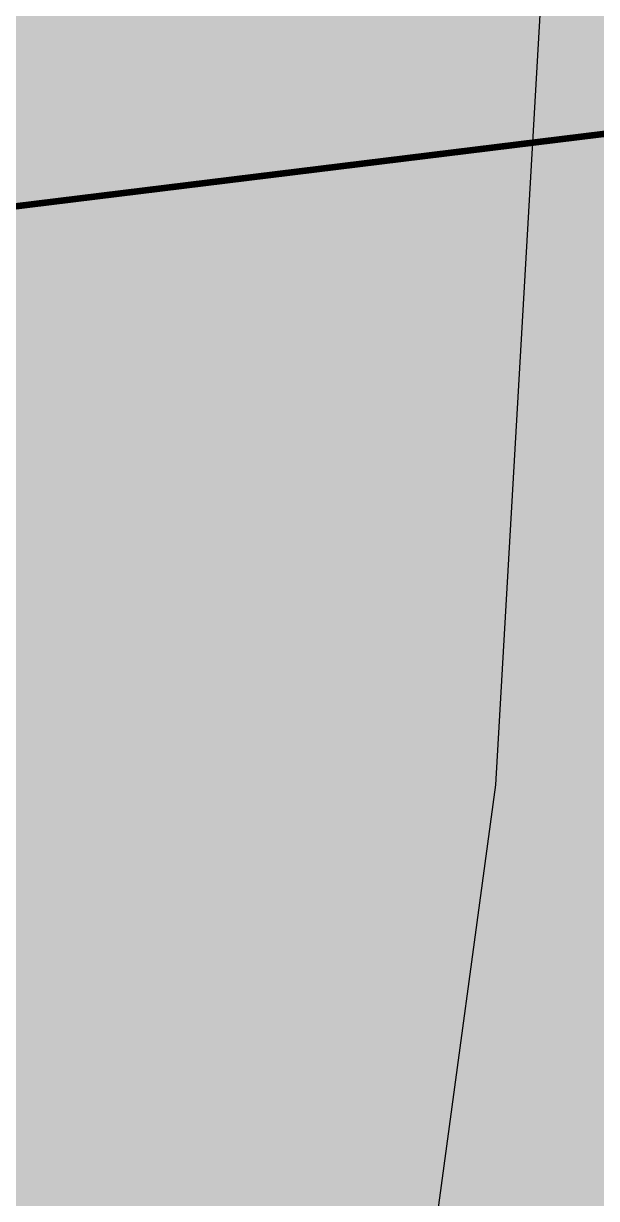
# Model space of a CAD drawing. Header units: metres. Extents: x 5050628 to 5051714, y 2427166 to 2427740.
# Drawn here: x 5051274.925 to 5051276.248, y 2427370.418 to 2427373.129 of the extents above; entities that cross this region are included whole.
import ezdxf

# ---------------------------------------------------------------- set-up
doc = ezdxf.new("R2010")
doc.units = ezdxf.units.M
for name, color, linetype, true_color in [('LEVANTAMIENTO', 253, 'Continuous', 0xbebebe), ('PAV_RIGIDO_JUNTAS', 250, 'Continuous', 0x3c3a37), ('PAV_RIGIDO_LOSAS', 9, 'Continuous', 0xc3c0b9), ('PAV_RIGIDO_MALLA', 12, 'Continuous', 0xbe786e)]:
    doc.layers.add(name, color=color, linetype=linetype, true_color=true_color)
doc.layers.add('ORTOFOTO', color=7, linetype='Continuous')
picture_1 = doc.add_image_def('image1.jpg', size_in_pixel=(6889, 5778))

msp = doc.modelspace()

# ---------------------------------------------------------------- hatches: boundary and pattern name
at = {"layer": 'PAV_RIGIDO_LOSAS', "true_color": 0xc4c1ba}
msp.add_hatch(color=256, dxfattribs=at).paths.add_polyline_path([(5051274.0864, 2427372.6061), (5051274.055, 2427372.8541), (5051274.0236, 2427373.1021), (5051273.9892, 2427373.3497), (5051273.95, 2427373.5966), (5051273.9109, 2427373.8435), (5051273.8717, 2427374.0905), (5051273.8248, 2427374.336), (5051273.7779, 2427374.5816), (5051273.731, 2427374.8271), (5051273.6794, 2427375.0717), (5051273.6248, 2427375.3157), (5051273.5702, 2427375.5597), (5051273.514, 2427375.8032), (5051273.4517, 2427376.0454), (5051273.3894, 2427376.2875), (5051276.7787, 2427377.1594), (5051276.841, 2427376.9173), (5051276.9142, 2427376.6327), (5051276.9829, 2427376.3352), (5051277.0399, 2427376.0801), (5051277.0992, 2427375.8152), (5051277.1622, 2427375.5166), (5051277.2155, 2427375.2379), (5051277.2623, 2427374.9923), (5051277.3195, 2427374.6932), (5051277.3673, 2427374.3919), (5051277.4065, 2427374.1444), (5051277.4508, 2427373.865), (5051277.4929, 2427373.563), (5051277.527, 2427373.2931), (5051277.5598, 2427373.0334)])
at = {"layer": 'PAV_RIGIDO_LOSAS', "true_color": 0xc5c2bb}
msp.add_hatch(color=256, dxfattribs=at).paths.add_polyline_path([(5051274.2659, 2427368.8636), (5051274.2714, 2427369.1135), (5051274.2712, 2427369.3635), (5051274.271, 2427369.6135), (5051274.2708, 2427369.8635), (5051274.2636, 2427370.1134), (5051274.2556, 2427370.3633), (5051274.2476, 2427370.6131), (5051274.2354, 2427370.8628), (5051274.2196, 2427371.1123), (5051274.2038, 2427371.3618), (5051274.1868, 2427371.6112), (5051274.1632, 2427371.8601), (5051274.1396, 2427372.109), (5051274.1161, 2427372.3579), (5051274.0864, 2427372.6061), (5051277.5598, 2427373.0334), (5051277.596, 2427372.7308), (5051277.6237, 2427372.439), (5051277.6472, 2427372.1901), (5051277.6751, 2427371.8957), (5051277.6959, 2427371.5917), (5051277.7123, 2427371.3332), (5051277.7296, 2427371.0585), (5051277.7445, 2427370.7543), (5051277.7534, 2427370.475), (5051277.7615, 2427370.2202), (5051277.7704, 2427369.9157), (5051277.7706, 2427369.6161), (5051277.7708, 2427369.3661), (5051277.771, 2427369.0767), (5051277.7644, 2427368.7723)])
at = {"layer": 'PAV_RIGIDO_MALLA'}
h = msp.add_hatch(dxfattribs=at)
h.set_pattern_fill('NET', color=256, scale=2.4, angle=100.7197557)
h.paths.add_polyline_path([(5051274.0864, 2427372.6061), (5051274.055, 2427372.8541), (5051274.0236, 2427373.1021), (5051273.9892, 2427373.3497), (5051273.95, 2427373.5966), (5051273.9109, 2427373.8435), (5051273.8717, 2427374.0905), (5051273.8248, 2427374.336), (5051273.7779, 2427374.5816), (5051273.731, 2427374.8271), (5051273.6794, 2427375.0717), (5051273.6248, 2427375.3157), (5051273.5702, 2427375.5597), (5051273.514, 2427375.8032), (5051273.4517, 2427376.0454), (5051273.3894, 2427376.2875), (5051276.7787, 2427377.1594), (5051276.841, 2427376.9173), (5051276.9142, 2427376.6327), (5051276.9829, 2427376.3352), (5051277.0399, 2427376.0801), (5051277.0992, 2427375.8152), (5051277.1622, 2427375.5166), (5051277.2155, 2427375.2379), (5051277.2623, 2427374.9923), (5051277.3195, 2427374.6932), (5051277.3673, 2427374.3919), (5051277.4065, 2427374.1444), (5051277.4508, 2427373.865), (5051277.4929, 2427373.563), (5051277.527, 2427373.2931), (5051277.5598, 2427373.0334)])
h = msp.add_hatch(dxfattribs=at)
h.set_pattern_fill('NET', color=256, scale=2.4, angle=92.7471256)
h.paths.add_polyline_path([(5051274.2659, 2427368.8636), (5051274.2714, 2427369.1135), (5051274.2712, 2427369.3635), (5051274.271, 2427369.6135), (5051274.2708, 2427369.8635), (5051274.2636, 2427370.1134), (5051274.2556, 2427370.3633), (5051274.2476, 2427370.6131), (5051274.2354, 2427370.8628), (5051274.2196, 2427371.1123), (5051274.2038, 2427371.3618), (5051274.1868, 2427371.6112), (5051274.1632, 2427371.8601), (5051274.1396, 2427372.109), (5051274.1161, 2427372.3579), (5051274.0864, 2427372.6061), (5051277.5598, 2427373.0334), (5051277.596, 2427372.7308), (5051277.6237, 2427372.439), (5051277.6472, 2427372.1901), (5051277.6751, 2427371.8957), (5051277.6959, 2427371.5917), (5051277.7123, 2427371.3332), (5051277.7296, 2427371.0585), (5051277.7445, 2427370.7543), (5051277.7534, 2427370.475), (5051277.7615, 2427370.2202), (5051277.7704, 2427369.9157), (5051277.7706, 2427369.6161), (5051277.7708, 2427369.3661), (5051277.771, 2427369.0767), (5051277.7644, 2427368.7723)])

# ---------------------------------------------------------------- linework, layer by layer
at = {"layer": 'LEVANTAMIENTO'}
msp.add_lwpolyline([(5051275.704, 2427378.068), (5051276.238, 2427375.265), (5051276.015, 2427371.372), (5051275.343, 2427366.425), (5051275.133, 2427363.755), (5051273.906, 2427361.342), (5051271.752, 2427357.149), (5051269.746, 2427352.692), (5051267.27, 2427348.932), (5051261.405, 2427343.408), (5051254.953, 2427339.884)], dxfattribs=at)
at = {"layer": 'PAV_RIGIDO_JUNTAS', "const_width": 0.015}
msp.add_lwpolyline([(5051277.5598, 2427373.0334), (5051270.6129, 2427372.1787)], dxfattribs=at)
at = {"layer": 'PAV_RIGIDO_LOSAS'}
for points in [[(5051273.3894, 2427376.2875), (5051276.7787, 2427377.1594), (5051276.841, 2427376.9173), (5051276.9142, 2427376.6327), (5051276.9829, 2427376.3352), (5051277.0399, 2427376.0801), (5051277.0992, 2427375.8152), (5051277.1622, 2427375.5166), (5051277.2155, 2427375.2379), (5051277.2623, 2427374.9923), (5051277.3195, 2427374.6932), (5051277.3673, 2427374.3919), (5051277.4065, 2427374.1444), (5051277.4508, 2427373.865), (5051277.4929, 2427373.563), (5051277.527, 2427373.2931), (5051277.5598, 2427373.0334), (5051274.0864, 2427372.6061)], [(5051274.0864, 2427372.6061), (5051277.5598, 2427373.0334), (5051277.596, 2427372.7308), (5051277.6237, 2427372.439), (5051277.6472, 2427372.1901), (5051277.6751, 2427371.8957), (5051277.6959, 2427371.5917), (5051277.7123, 2427371.3332), (5051277.7296, 2427371.0585), (5051277.7445, 2427370.7543), (5051277.7534, 2427370.475), (5051277.7615, 2427370.2202), (5051277.7704, 2427369.9157), (5051277.7706, 2427369.6161), (5051277.7708, 2427369.3661), (5051277.771, 2427369.0767), (5051277.7644, 2427368.7723), (5051274.2659, 2427368.8636)]]:
    msp.add_lwpolyline(points, dxfattribs=at)

# ---------------------------------------------------------------- pictures from other files: only their frames are drawn
at = {"layer": 'ORTOFOTO'}
image = msp.add_image(picture_1, insert=(5050758.8887, 2427166.4673), size_in_units=(683.8504, 573.5647), dxfattribs=at)
image.dxf.flags = 11

doc.saveas('drawing.dxf')
